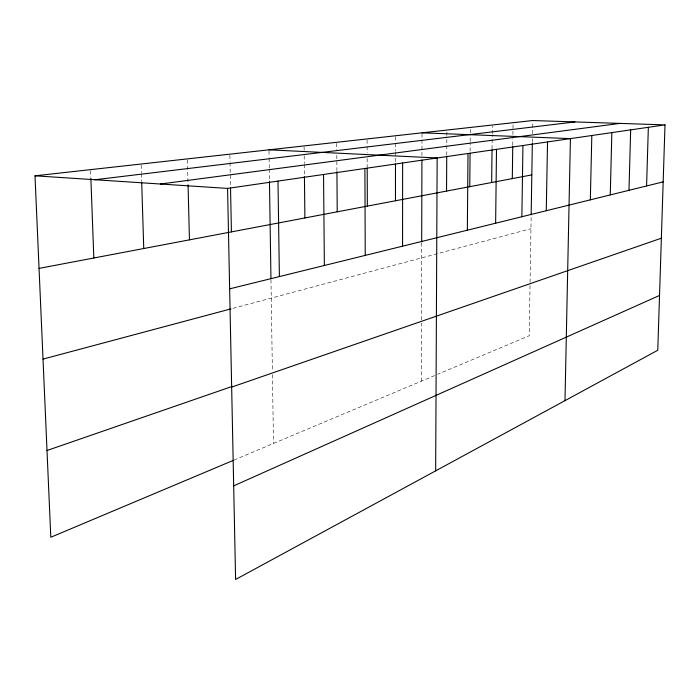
<?xml version="1.0" encoding="UTF-8"?>
<svg xmlns="http://www.w3.org/2000/svg" width="700" height="700" viewBox="0 0 700 700"><rect width="100%" height="100%" fill="white"/><g stroke="black" fill="none" stroke-linecap="round" stroke-linejoin="round"><path stroke-width="0.53" stroke-dasharray="3.5 2.62" d="M421.277 381.211L421.444 323.102M421.453 319.856L421.68 242.961M421.942 155.619L422.004 133.91M446.749 155.129L446.863 136.605M446.863 135.511L446.889 131.154M470.085 151.148L470.155 142.537M470.164 141.461L470.234 133.928M470.242 132.851L470.278 128.546M492.039 148.89L492.196 134.785M492.214 133.7L492.293 126.105M512.759 145.285L512.855 138.836M512.907 134.54L513.056 123.786M530.023 285.469L529.2 335.746L437.727 374.281M530.066 282.275L531.151 215.819M532.341 142.284L532.411 137.935M532.481 133.586L532.674 121.625M234.027 460.075L436.756 374.684M232.96 308.332L530.941 228.681M90.598 170.73L90.834 177.275M141.173 165.104L141.409 172.69M141.444 173.775L141.68 181.361M187.425 159.968L188.029 183.715M229.88 155.251L230.011 161.726M230.029 162.803L230.51 186.559M268.984 150.911L269.08 157.404M269.098 158.489L269.255 168.236M269.273 169.321L269.439 180.154M270.979 279.79L272.387 371.42M272.44 374.666L273.499 443.45M304.098 147.018L304.132 150.29M304.194 155.75L304.281 163.389M304.299 164.482L304.421 175.394M336.717 143.386L336.77 149.905M336.805 155.339L336.919 170.546M367.098 140.009L367.115 145.425M367.124 146.51L367.15 153.011M367.168 158.428L367.194 167.099M395.465 136.859L395.465 142.275M395.465 143.36L395.465 150.946M395.465 152.023L395.465 162.855"/><path stroke-width="1.05" d="M402.57 246.181L402.623 162.986M421.689 241.894L421.925 159.959M435.662 470.846L437.159 157.972L268.966 149.826M446.539 191.082L446.74 156.214M467.346 230.195L468.002 153.492M469.77 186.673L470.067 153.3M491.654 182.525L492.021 149.975M495.635 223.213L496.51 149.345M512.304 178.605L512.75 146.361M521.867 216.737L522.944 145.513M531.169 214.742L532.324 143.369M546.28 210.718L547.523 141.942M564.988 400.636L570.421 138.609L422.004 132.825M590.327 199.85L591.824 135.502M610.26 194.924L611.861 132.597M628.976 190.304L630.665 129.859M646.581 185.964L648.349 127.295M665 124.88L657.773 350.254L235.602 579.469L227.579 188.414L665 124.88L532.691 120.531L35 175.814L50.803 537.259L233.039 460.495M233.686 485.87L659.531 295.453M47.005 450.502L232.47 386.33M231.656 387.1L661.369 238.201M43.015 359.109L230.886 308.884M229.644 288.855L663.171 181.869M39.042 268.389L531.808 174.904M160.396 184.013L619.92 123.401M95.025 179.742L574.962 121.922M35 175.814L227.579 188.414M90.877 178.369L93.826 258.002M141.706 182.438L143.745 248.526M188.055 184.8L189.446 239.855M230.527 187.635L231.42 231.892M269.456 181.23L270.961 278.714M277.996 181.09L279.379 276.588M304.43 176.487L304.894 217.954M323.549 174.475L324.363 265.484M336.928 171.631L337.216 211.82M367.203 168.184L367.342 206.106M364.901 168.464L365.243 255.395M395.465 163.94L395.474 200.769"/></g></svg>
